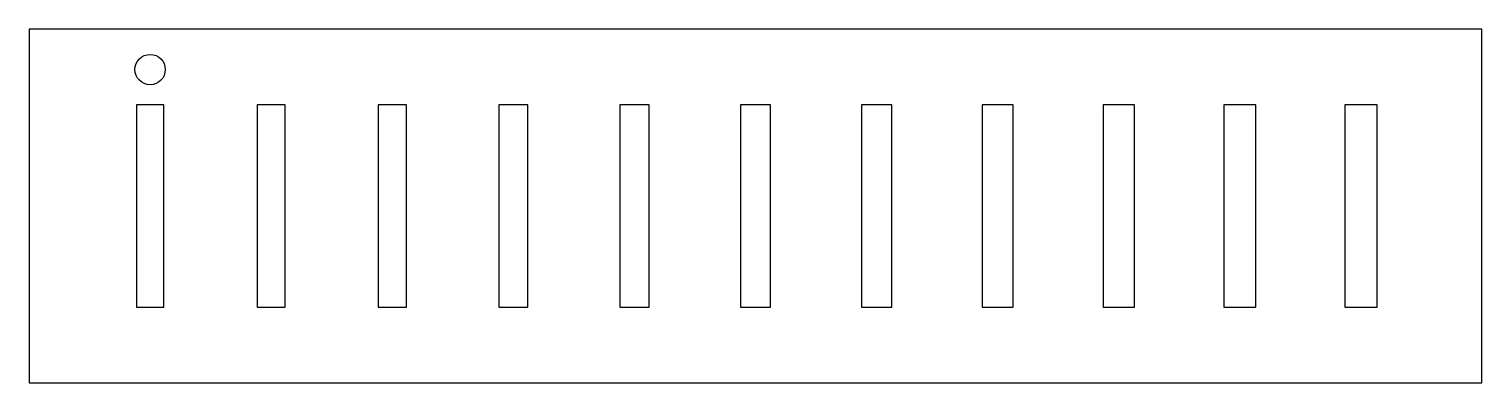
# Model space of a CAD drawing. Header units: millimetres. Extents: x 10 to 154, y 10 to 45.
import ezdxf

# ---------------------------------------------------------------- set-up
doc = ezdxf.new("R2010")
doc.units = ezdxf.units.MM
doc.layers.add('CORTE', color=1, linetype='CONTINUOUS')

msp = doc.modelspace()

# ---------------------------------------------------------------- linework, layer by layer
at = {"layer": 'CORTE', "color": 1}
for points in [[(10, 10), (154, 10), (154, 45), (10, 45)], [(20.65, 17.5), (23.35, 17.5), (23.35, 37.5), (20.65, 37.5)], [(32.625, 17.5), (35.375, 17.5), (35.375, 37.5), (32.625, 37.5)], [(44.6, 17.5), (47.4, 17.5), (47.4, 37.5), (44.6, 37.5)], [(56.575, 17.5), (59.425, 17.5), (59.425, 37.5), (56.575, 37.5)], [(68.55, 17.5), (71.45, 17.5), (71.45, 37.5), (68.55, 37.5)], [(80.525, 17.5), (83.475, 17.5), (83.475, 37.5), (80.525, 37.5)], [(92.5, 17.5), (95.5, 17.5), (95.5, 37.5), (92.5, 37.5)], [(104.475, 17.5), (107.525, 17.5), (107.525, 37.5), (104.475, 37.5)], [(116.45, 17.5), (119.55, 17.5), (119.55, 37.5), (116.45, 37.5)], [(128.425, 17.5), (131.575, 17.5), (131.575, 37.5), (128.425, 37.5)], [(140.4, 17.5), (143.6, 17.5), (143.6, 37.5), (140.4, 37.5)]]:
    msp.add_lwpolyline(points, close=True, dxfattribs=at)
msp.add_circle((22, 41), 1.5, dxfattribs=at)

doc.saveas('drawing.dxf')
